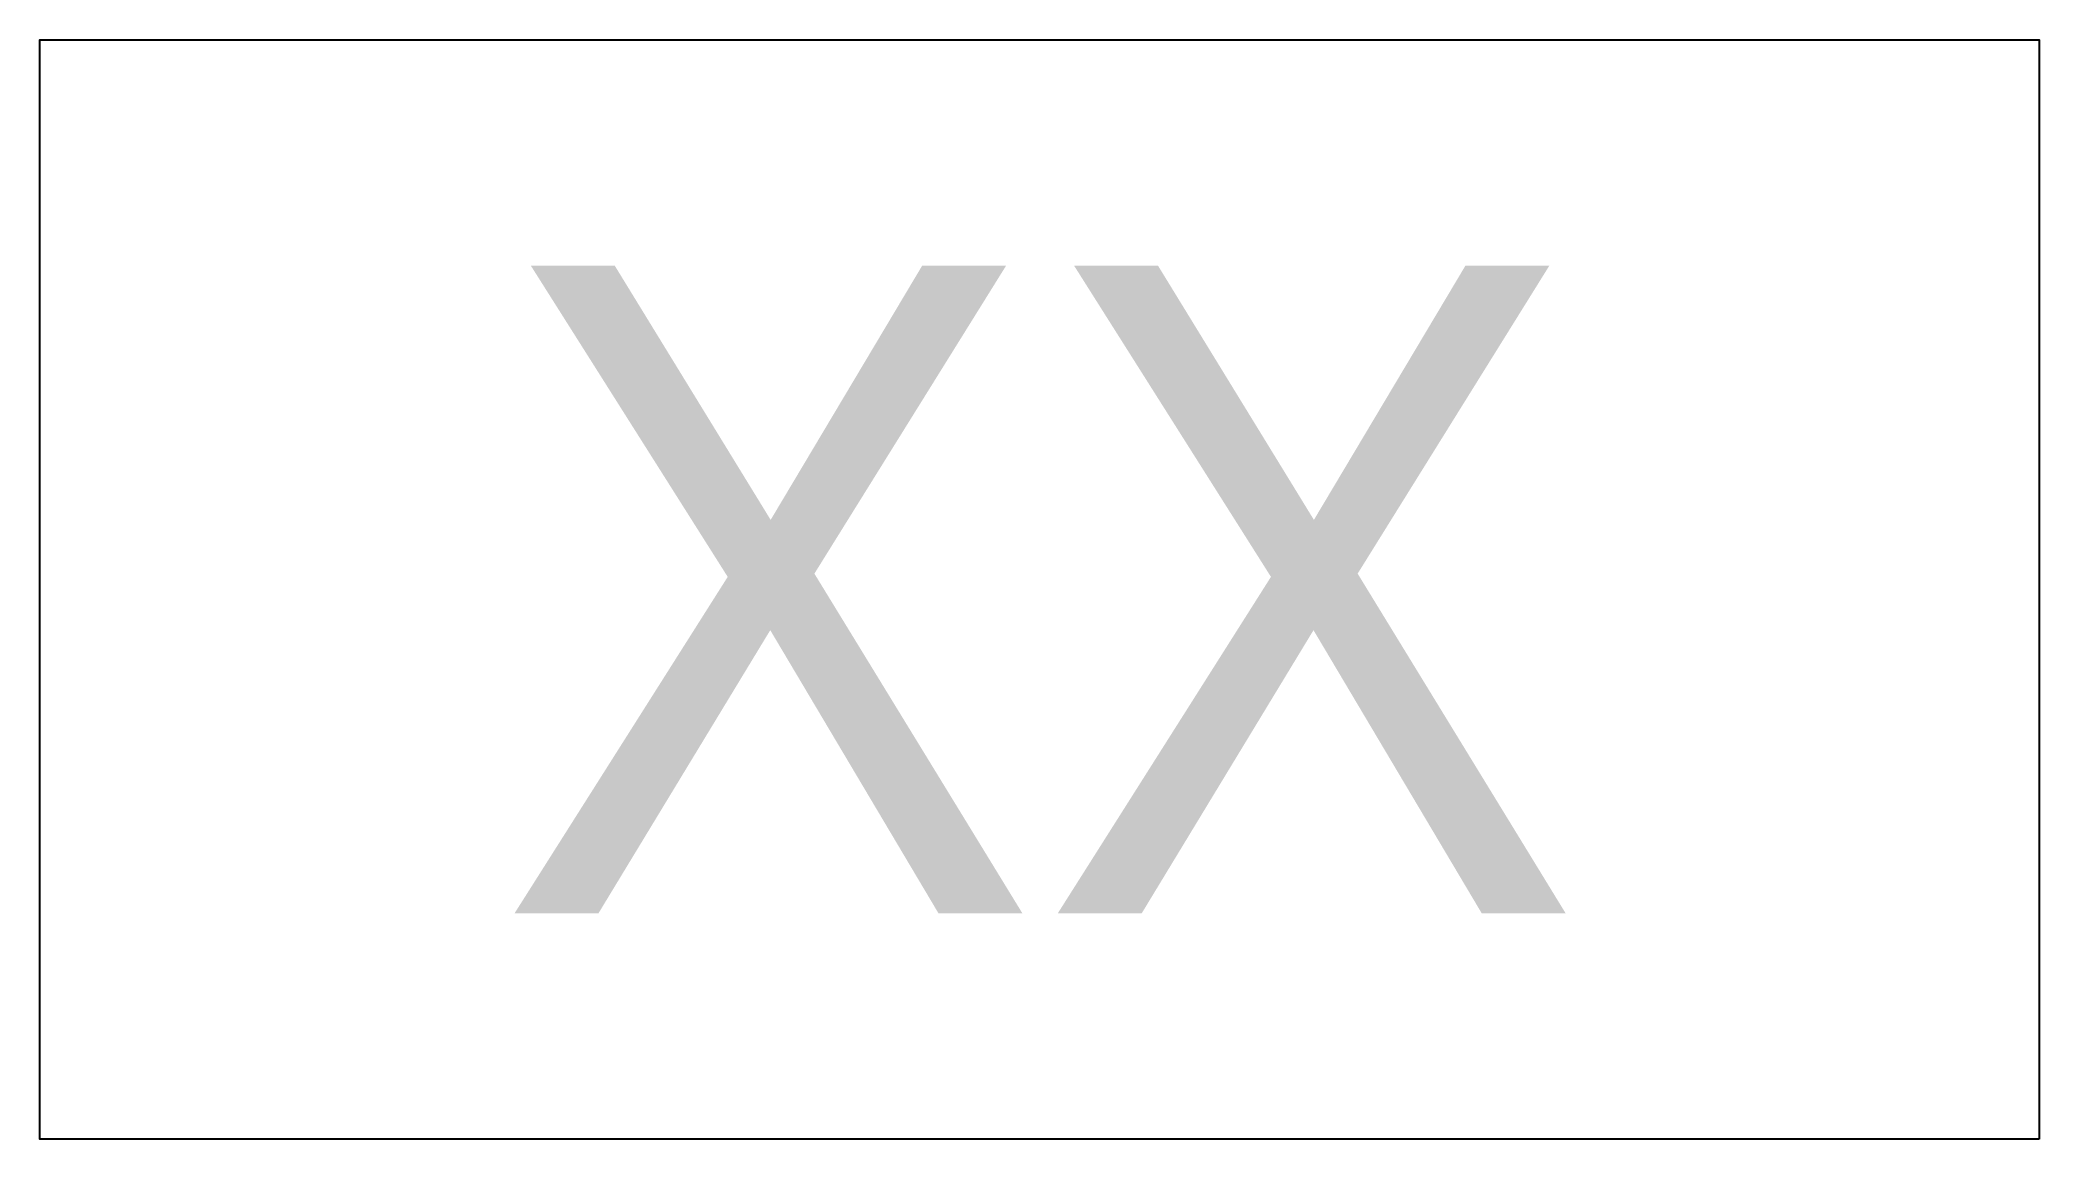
# Model space of a CAD drawing. Header units: inches. Extents: x -0.156 to 0.156, y -0.086 to 0.086.
import ezdxf
from ezdxf.enums import TextEntityAlignment as Align

# ---------------------------------------------------------------- set-up
doc = ezdxf.new("R2010")
doc.units = ezdxf.units.IN
doc.header["$MEASUREMENT"] = 0
doc.layers.add('0 @ 1', color=7, linetype='Continuous')
doc.layers.add('A-Clng-Iden', color=3, linetype='Continuous')
doc.styles.add('SansAttr', font='swiss.ttf', dxfattribs={"width": 0.9})

# ---------------------------------------------------------------- blocks, each defined once
blk = doc.blocks.new('Ceiling Finish Tag')
at = {"layer": 'A-Clng-Iden', "color": 0, "linetype": 'ByBlock'}
blk.add_lwpolyline([(0.15625, -0.08594), (-0.15625, -0.08594), (-0.15625, 0), (-0.15625, 0.08594), (0.15625, 0.08594), (0.15625, 0)], close=True, dxfattribs=at)
at = {"color": 0, "linetype": 'ByBlock', "style": 'SansAttr', "width": 0.9}
blk.add_attdef('FIN_TAG', text='', height=0.10128, dxfattribs=at).set_placement((0, 0), align=Align.MIDDLE)

msp = doc.modelspace()

# ---------------------------------------------------------------- block references
at = {"layer": '0 @ 1'}
msp.add_blockref('Ceiling Finish Tag', (0, 0), dxfattribs=at).add_auto_attribs({'FIN_TAG': 'XX'})

doc.saveas('drawing.dxf')
